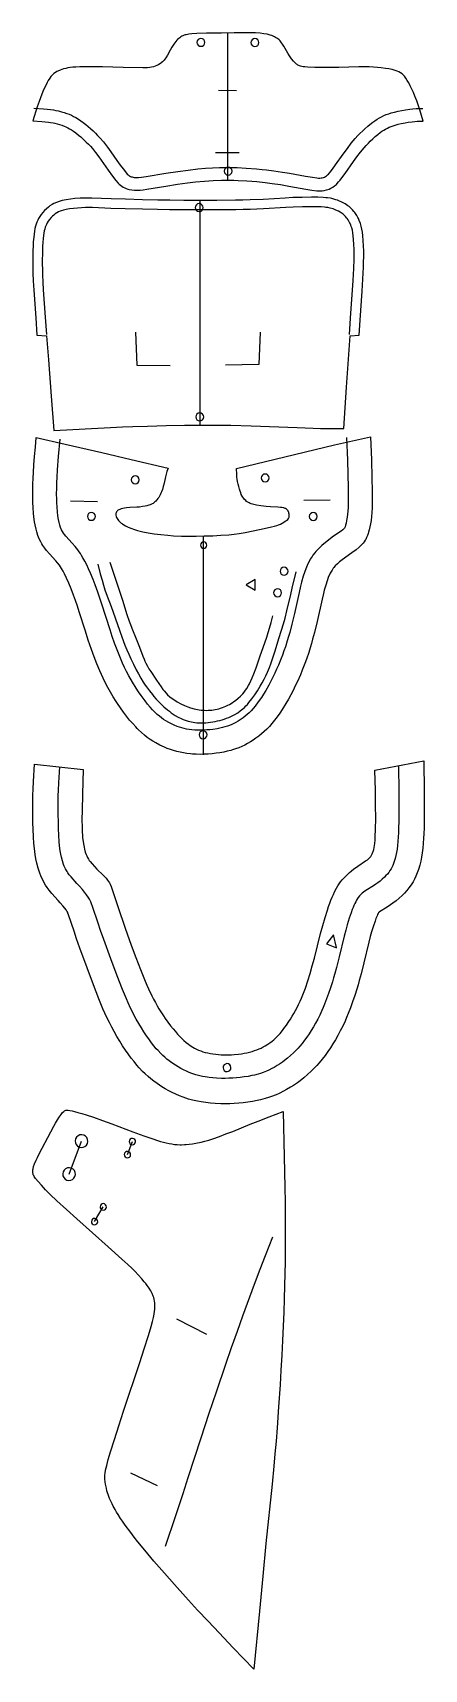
# Model space of a CAD drawing. Extents: x 1 to 315, y 1 to 916.
# Drawn here: x 1 to 124, y 400 to 916 of the extents above; entities that cross this region are included whole.
import ezdxf

# ---------------------------------------------------------------- set-up
doc = ezdxf.new("R2010")
doc.units = 0

msp = doc.modelspace()

# ---------------------------------------------------------------- linework, layer by layer
for points in [[(1, 888.335388), (3.874531, 888.104736), (5.933359, 887.885986), (6.605156, 887.790894), (7.423281, 887.649719), (7.993437, 887.531677), (8.717109, 887.355713), (9.42375, 887.155945), (10.136953, 886.927307), (10.867188, 886.655945), (11.430469, 886.414307), (12.01039, 886.132385), (12.610156, 885.803345), (13.232344, 885.420837), (13.874844, 884.98584), (14.532421, 884.504211), (15.423359, 883.799255), (16.09539, 883.231201), (16.986328, 882.432068), (17.863594, 881.592712), (18.511093, 880.935425), (19.148983, 880.252808), (19.77664, 879.543518), (20.798124, 878.298157), (21.788359, 876.981018), (22.559921, 875.898499), (24.781796, 872.704956), (26.141249, 870.828857), (27.160156, 869.517151), (27.880703, 868.69281), (28.207188, 868.365234), (28.628515, 867.993591), (29.054296, 867.674377), (29.503906, 867.388245), (29.985312, 867.133423), (30.37039, 866.964539), (30.919844, 866.770935), (31.361874, 866.651001), (32.161015, 866.502502), (33.043045, 866.422607), (34.013123, 866.416382), (34.856171, 866.467896), (35.784531, 866.572021), (36.867889, 866.730591), (42.897186, 867.728394), (46.553593, 868.29364), (49.735466, 868.736877), (52.203594, 869.033813), (55.10656, 869.312866), (57.832031, 869.496094), (60.411091, 869.591064), (62.873436, 869.606384), (64.304214, 869.581726), (65.705002, 869.534912), (68.432655, 869.385437), (71.527107, 869.138), (74.148827, 868.863953), (76.344139, 868.584717), (79.018593, 868.183472), (81.661873, 867.73761), (86.934532, 866.795166), (88.890076, 866.473083), (90.422188, 866.276672), (90.96656, 866.234619), (91.461639, 866.218872), (92.069839, 866.240479), (92.793594, 866.33844), (93.530624, 866.518555), (94.283432, 866.783875), (94.8825, 867.059448), (95.466248, 867.392639), (96.026405, 867.78717), (96.580154, 868.266235), (96.864059, 868.547974), (97.309448, 869.034851), (97.789528, 869.611572), (98.317345, 870.291992), (99.315933, 871.661255), (101.975311, 875.445007), (103.025467, 876.894226), (104.205933, 878.437012), (105.347343, 879.81842), (105.919136, 880.466125), (106.690704, 881.294495), (107.273979, 881.887634), (108.053902, 882.637817), (108.831871, 883.337952), (109.603279, 883.984375), (110.367966, 884.574768), (110.939766, 884.980469), (111.512184, 885.354126), (112.087189, 885.695618), (112.666718, 886.004517), (113.253433, 886.281494), (113.851952, 886.529663), (114.467651, 886.752869), (115.106094, 886.955078), (116.001556, 887.198669), (116.958359, 887.420654), (118.216713, 887.6698), (119.225777, 887.839966), (120.424217, 888.007507), (121.285233, 888.098633), (122.048668, 888.153442), (122.901405, 888.184021), (123.961563, 888.188477), (122.842339, 891.755066), (122.303276, 893.364197), (121.881172, 894.552246), (121.288277, 896.103088), (120.822968, 897.227844), (120.347183, 898.301086), (119.867653, 899.305542), (119.390938, 900.224121), (118.923904, 901.039734), (118.472107, 901.736877), (118.02961, 902.318665), (117.733124, 902.650146), (117.275932, 903.07428), (116.791794, 903.424805), (116.266953, 903.717224), (115.687813, 903.967163), (114.824371, 904.252319), (114.118439, 904.434998), (113.116089, 904.643433), (112.0625, 904.819031), (110.700623, 905.003723), (109.556557, 905.123718), (108.32, 905.212952), (106.949997, 905.26593), (105.405464, 905.277039), (103.674683, 905.247742), (97.344528, 905.069031), (94.890236, 905.046692), (92.583984, 905.060425), (89.804916, 905.118286), (87.522499, 905.212463), (86.696251, 905.277344), (86.179688, 905.33844), (85.731323, 905.412781), (85.333824, 905.503113), (84.973595, 905.615479), (84.748749, 905.706482), (84.426323, 905.873413), (84.21656, 906.008545), (84.007339, 906.165466), (83.687187, 906.447021), (83.116089, 907.054749), (82.50312, 907.82782), (81.867966, 908.745605), (81.357033, 909.570435), (80.06797, 911.817932), (79.651642, 912.467529), (79.35984, 912.876099), (78.895546, 913.437622), (78.565392, 913.77063), (78.037888, 914.209045), (77.471329, 914.580811), (77.071716, 914.795471), (76.654526, 914.985901), (76.219528, 915.154602), (75.766716, 915.303589), (74.806015, 915.551392), (73.748047, 915.74115), (72.545624, 915.879028), (71.15078, 915.971069), (69.515465, 916.023193), (67.613594, 916.041626), (64.401718, 916.02179), (60.445313, 915.956726), (55.681404, 915.85437), (52.653984, 915.755127), (51.044685, 915.664612), (50.107735, 915.57428), (49.732109, 915.520996), (49.257813, 915.428589), (48.986954, 915.357544), (48.624607, 915.23468), (48.286247, 915.089844), (47.951405, 914.919617), (47.617344, 914.719116), (47.283203, 914.483704), (46.947891, 914.208557), (46.61039, 913.888977), (46.383747, 913.648804), (46.041092, 913.246704), (45.469765, 912.483032), (44.800858, 911.461365), (44.27375, 910.568726), (43.386875, 908.983276), (42.88414, 908.163086), (42.564373, 907.70636), (42.340076, 907.419983), (41.859844, 906.893127), (41.467968, 906.539368), (41.189766, 906.32373), (40.744453, 906.031311), (40.427498, 905.857483), (40.093281, 905.700867), (39.559998, 905.498169), (38.99836, 905.332092), (38.42086, 905.199646), (37.840233, 905.098206), (37.083126, 905.006165), (36.370312, 904.957336), (35.670624, 904.944214), (29.418749, 905.129272), (22.977499, 905.263), (18.908203, 905.304443), (17.300547, 905.296204), (15.840468, 905.266052), (14.529843, 905.209045), (13.637343, 905.145447), (12.816015, 905.061523), (12.060234, 904.954956), (11.364219, 904.823425), (10.722813, 904.665466), (10.131875, 904.482666), (9.588047, 904.277466), (8.929844, 903.973572), (8.62711, 903.81012), (8.202969, 903.552795), (7.685625, 903.183716), (7.205312, 902.757324), (6.740703, 902.238403), (6.389765, 901.767334), (5.901562, 901.002014), (5.513437, 900.313354), (4.971406, 899.247375), (4.409219, 898.022583), (3.835703, 896.649658), (3.403281, 895.529358), (2.971484, 894.339355), (2.396875, 892.664978), (1, 888.335388)], [(55.187187, 913.013916), (55.09203, 913.49231), (54.821091, 913.897766), (54.415546, 914.168701), (53.937187, 914.263916), (53.458828, 914.168701), (53.05328, 913.897766), (52.782341, 913.49231), (52.687187, 913.013916), (52.782341, 912.535583), (53.05328, 912.130066), (53.458828, 911.85907), (53.937187, 911.763916), (54.415546, 911.85907), (54.821091, 912.130066), (55.09203, 912.535583), (55.187187, 913.013916)], [(62.459999, 869.516296), (62.459999, 879.827637), (62.459999, 892.716797), (62.459999, 903.028076), (62.459999, 915.917297)], [(72.1875, 912.935425), (72.092339, 913.413818), (71.821404, 913.819336), (71.415855, 914.090271), (70.9375, 914.185425), (70.459137, 914.090271), (70.053589, 913.819336), (69.782654, 913.413818), (69.6875, 912.935425), (69.782654, 912.457092), (70.053589, 912.051514), (70.459137, 911.780579), (70.9375, 911.685425), (71.415855, 911.780579), (71.821404, 912.051514), (72.092339, 912.457092), (72.1875, 912.935425)], [(59.447887, 897.96405), (65.166954, 897.80365)], [(1.337812, 892.320923), (4.360156, 892.082397), (5.49875, 891.971802), (6.566797, 891.845947), (7.551953, 891.700439), (8.246562, 891.57605), (9.134063, 891.386414), (10.000625, 891.165833), (10.871406, 890.910217), (11.764218, 890.611633), (12.450624, 890.350281), (13.152266, 890.049377), (13.869922, 889.702087), (14.604453, 889.301514), (15.356406, 888.841675), (16.122421, 888.324524), (16.897108, 887.757324), (17.674765, 887.147217), (18.449921, 886.501831), (19.216953, 885.828247), (19.970547, 885.133484), (20.708202, 884.419678), (21.429531, 883.685791), (22.133905, 882.930786), (23.269218, 881.622925), (23.926249, 880.806885), (24.564999, 879.970154), (25.589375, 878.555847), (27.491562, 875.819275), (28.528124, 874.358704), (29.435858, 873.125427), (30.162498, 872.192383), (30.759453, 871.51123), (31.012577, 871.26825), (31.227421, 871.092957), (31.472967, 870.923645), (31.723515, 870.784851), (32.007343, 870.670471), (32.277107, 870.592712), (32.884766, 870.483887), (33.581326, 870.440674), (34.312889, 870.461853), (35.213985, 870.55188), (36.672501, 870.766052), (42.881092, 871.780396), (46.649841, 872.352417), (49.902657, 872.792847), (53.020309, 873.143127), (55.379375, 873.349487), (57.63242, 873.494202), (59.792812, 873.580811), (62.382813, 873.613098), (63.88625, 873.595947), (65.35656, 873.554565), (68.213745, 873.411072), (71.442184, 873.164368), (73.257111, 872.988831), (74.613205, 872.838867), (76.878593, 872.550842), (79.625, 872.139221), (81.879059, 871.762146), (86.921638, 870.868347), (89.112495, 870.501831), (90.449844, 870.316406), (90.989922, 870.267456), (91.406403, 870.254639), (91.811249, 870.280579), (92.156715, 870.342896), (92.497185, 870.436707), (92.843277, 870.57196), (93.19976, 870.760071), (93.496094, 870.957397), (93.818436, 871.222717), (94.094841, 871.493347), (94.658119, 872.137878), (95.399918, 873.10144), (96.338829, 874.40625), (98.748276, 877.823914), (100.041718, 879.593445), (101.284843, 881.197632), (102.522339, 882.677307), (103.365234, 883.613708), (104.009842, 884.292175), (104.883751, 885.16217), (105.548355, 885.786865), (106.444687, 886.579834), (107.123123, 887.142639), (108.036011, 887.847168), (108.727814, 888.338257), (109.426559, 888.795166), (110.133125, 889.215576), (110.848045, 889.597656), (111.572807, 889.940186), (112.31031, 890.246521), (113.064529, 890.520996), (113.838745, 890.767822), (114.908905, 891.061523), (116.0289, 891.323914), (117.182655, 891.5578), (118.329994, 891.759033), (119.692345, 891.957886), (120.674843, 892.069336), (121.739838, 892.150085), (122.669525, 892.1828), (123.851089, 892.186157)], [(58.584373, 878.301697), (66.028435, 878.273315)], [(63.768982, 872.431091), (63.673828, 872.909424), (63.402889, 873.315002), (62.997341, 873.585938), (62.518982, 873.681091), (62.040623, 873.585938), (61.635155, 873.315002), (61.36414, 872.909424), (61.268982, 872.431091), (61.36414, 871.952698), (61.635155, 871.54718), (62.040623, 871.276245), (62.518982, 871.181091), (62.997341, 871.276245), (63.402889, 871.54718), (63.673828, 871.952698), (63.768982, 872.431091)], [(98.947342, 791.352539), (99.821014, 804.429382), (100.909843, 820.513733), (103.730858, 820.727478), (104.036949, 825.46637), (104.672188, 834.627502), (104.914452, 838.370605), (105.112495, 842.132813), (105.172729, 843.820129), (105.203514, 845.393494), (105.198906, 847.212463), (105.154213, 848.863098), (105.061798, 850.609802), (104.941322, 852.093506), (104.812103, 853.168701), (104.639297, 854.159729), (104.406479, 855.125122), (104.167183, 855.90686), (103.794296, 856.890198), (103.527969, 857.478333), (103.331558, 857.867798), (103.007416, 858.446045), (102.770859, 858.82605), (102.384064, 859.38501), (102.104218, 859.748291), (101.650078, 860.27594), (101.32383, 860.61438), (100.978127, 860.940369), (100.612495, 861.252808), (100.226479, 861.550476), (99.820229, 861.832031), (99.396561, 862.097168), (98.959061, 862.345947), (98.056328, 862.793579), (97.598122, 862.992188), (96.912186, 863.258362), (96.460777, 863.414368), (95.799606, 863.616089), (95.145157, 863.781372), (94.700157, 863.873108), (93.755234, 864.017151), (93.240311, 864.071838), (92.393593, 864.134888), (90.730309, 864.198914), (88.788589, 864.218872), (85.840782, 864.182251), (82.925156, 864.081787), (80.499527, 863.957031), (73.492577, 863.54657), (69.40023, 863.367188), (67.181091, 863.302307), (64.829842, 863.256836), (58.934528, 863.207642), (53.639061, 863.200928), (48.602264, 863.218445), (44.112576, 863.259827), (40.362888, 863.316528), (35.59914, 863.417236), (30.194609, 863.563049), (25.678593, 863.710999), (19.586639, 863.942322), (18.440468, 863.959106), (17.31625, 863.947144), (15.912969, 863.891541), (14.242969, 863.766846), (12.872499, 863.615601), (11.539063, 863.417297), (10.270859, 863.160583), (9.322734, 862.905273), (8.449219, 862.599182), (7.652344, 862.240784), (7.09875, 861.938965), (6.410547, 861.494751), (5.925937, 861.131592), (5.313281, 860.60968), (4.735781, 860.047791), (4.195703, 859.4505), (3.695781, 858.822327), (3.238672, 858.167847), (2.826562, 857.486877), (2.547422, 856.947632), (2.293828, 856.372864), (2.065859, 855.752808), (1.863516, 855.077454), (1.686797, 854.336853), (1.534922, 853.522461), (1.406016, 852.627502), (1.297891, 851.645264), (1.182656, 850.188721), (1.115156, 848.977478), (1.047344, 847.194458), (1.007656, 845.232483), (1, 843.658752), (1.014063, 842.009033), (1.0525, 840.294189), (1.145469, 837.925293), (1.318906, 834.901245), (1.950859, 826.174194), (2.309375, 820.737976), (5.316719, 820.559875), (5.957656, 812.986206), (6.777344, 801.560608), (7.637266, 790.749512), (25.455235, 791.681519), (29.21578, 791.856689), (32.514061, 791.98938), (37.092186, 792.141174), (42.976952, 792.294495), (48.769764, 792.405762), (53.158123, 792.457947), (58.08289, 792.457275), (60.633591, 792.424927), (63.375778, 792.367737), (69.791252, 792.170471), (84.283043, 791.626953), (89.243752, 791.465088), (91.635704, 791.406311), (94.286324, 791.363403), (98.947342, 791.352539)], [(100.738045, 820.935425), (101.072182, 826.091858), (101.887108, 838.030029), (102.093277, 841.803345), (102.18914, 844.659668), (102.203354, 846.13092), (102.181641, 847.81311), (102.125854, 849.311096), (102.029137, 850.849182), (101.910934, 852.105591), (101.786324, 852.993591), (101.625465, 853.797791), (101.416641, 854.573242), (101.265312, 855.034424), (101.093437, 855.490784), (100.759293, 856.23584), (100.52906, 856.670654), (100.275467, 857.094177), (99.996407, 857.504761), (99.794922, 857.770264), (99.467262, 858.155273), (99.230698, 858.402161), (98.710236, 858.870361), (98.121719, 859.300903), (97.80336, 859.501099), (97.302734, 859.78125), (96.428749, 860.192139), (95.540932, 860.528503), (94.666954, 860.78656), (93.931557, 860.940613), (93.319923, 861.029419), (92.86953, 861.077148), (91.832733, 861.14856), (90.573906, 861.192078), (88.732887, 861.211487), (85.888123, 861.178101), (83.036949, 861.081604), (80.640465, 860.959045), (73.62281, 860.549133), (69.496635, 860.368347), (67.258751, 860.30304), (64.888985, 860.257141), (58.954685, 860.207642), (53.633827, 860.200928), (48.577969, 860.218445), (44.072498, 860.26001), (40.309219, 860.317017), (35.527813, 860.418091), (30.106874, 860.564026), (25.5875, 860.711487), (19.861874, 860.93042), (18.733515, 860.952942), (17.658983, 860.947937), (16.333359, 860.902588), (15.038906, 860.816406), (13.788359, 860.692017), (12.596719, 860.531128), (11.486172, 860.330627), (10.672421, 860.13855), (9.938359, 859.91626), (9.604531, 859.79303), (9.142656, 859.593018), (8.588515, 859.297974), (8.09039, 858.97052), (7.632031, 858.610901), (7.198828, 858.219421), (6.7875, 857.799194), (6.308594, 857.240479), (5.87414, 856.652649), (5.562109, 856.164978), (5.282031, 855.643677), (5.092266, 855.213135), (4.919375, 854.735107), (4.762813, 854.19751), (4.622188, 853.587769), (4.496875, 852.895996), (4.386484, 852.114746), (4.290469, 851.237), (4.18375, 849.904602), (4.119062, 848.774597), (4.029219, 846.16272), (4.008281, 844.697266), (4.006875, 843.141052), (4.027656, 841.505981), (4.073359, 839.803894), (4.175937, 837.453003), (4.316875, 835.061218), (4.943438, 826.387573), (5.302031, 820.947266)], [(53.394218, 862.20282), (52.915936, 862.107666), (52.510391, 861.83667), (52.239372, 861.431213), (52.144218, 860.95282), (52.239372, 860.474487), (52.510391, 860.06897), (52.915936, 859.797974), (53.394218, 859.70282), (53.872578, 859.797974), (54.278122, 860.06897), (54.549141, 860.474487), (54.644218, 860.95282), (54.549141, 861.431213), (54.278122, 861.83667), (53.872578, 862.107666), (53.394218, 862.20282)], [(53.587811, 863.176208), (53.587811, 847.458252), (53.587811, 827.810913), (53.587811, 812.092957), (53.587811, 792.445435)], [(33.349609, 821.748718), (33.744999, 811.290771), (44.220154, 811.163879)], [(72.590546, 821.701721), (72.203751, 811.482666), (61.681171, 811.348511)], [(53.572498, 796.250305), (53.094139, 796.155151), (52.688591, 795.884216), (52.417656, 795.478638), (52.322498, 795.000305), (52.417656, 794.521912), (52.688591, 794.116394), (53.094139, 793.845459), (53.572498, 793.750305), (54.050858, 793.845459), (54.456406, 794.116394), (54.727341, 794.521912), (54.822498, 795.000305), (54.727341, 795.478638), (54.456406, 795.884216), (54.050858, 796.155151), (53.572498, 796.250305)], [(107.296089, 788.749512), (107.606636, 781.517456), (107.803436, 775.795898), (107.882813, 771.634033), (107.887573, 769.739136), (107.864685, 767.990845), (107.813278, 766.393188), (107.734291, 764.9375), (107.628983, 763.614563), (107.498436, 762.415283), (107.343826, 761.330444), (107.166245, 760.350769), (106.967026, 759.467224), (106.747185, 758.670532), (106.629921, 758.30188), (106.380936, 757.618347), (106.111404, 756.999451), (105.819916, 756.436829), (105.66539, 756.17395), (105.337807, 755.679932), (104.984215, 755.221069), (104.602966, 754.78894), (104.192421, 754.375305), (103.751015, 753.971558), (102.77359, 753.165466), (101.421089, 752.151306), (98.372963, 749.959595), (97.615776, 749.373596), (96.903984, 748.760437), (96.236794, 748.090637), (95.816406, 747.598083), (95.613434, 747.334778), (95.221794, 746.768494), (95.033043, 746.463318), (94.669609, 745.803711), (94.494843, 745.447266), (94.157967, 744.681152), (93.680466, 743.405945), (93.22937, 741.989807), (92.79734, 740.444824), (92.516167, 739.349121), (92.098984, 737.615662), (90.502731, 730.541809), (89.672501, 727.097412), (89.122032, 725.006104), (88.728745, 723.610352), (88.312576, 722.214355), (87.872032, 720.817383), (87.162422, 718.719055), (86.654839, 717.317322), (85.837891, 715.209106), (85.254295, 713.799072), (84.316795, 711.675659), (83.65078, 710.258667), (82.955307, 708.850037), (82.233826, 707.45874), (81.489372, 706.093506), (80.725388, 704.763428), (79.549843, 702.853394), (78.751251, 701.649902), (77.94445, 700.512634), (77.538986, 699.971252), (76.72422, 698.943115), (76.314842, 698.455322), (75.491798, 697.529968), (74.662735, 696.668579), (73.827339, 695.86731), (72.985153, 695.122559), (72.13578, 694.430603), (71.278908, 693.787659), (70.414215, 693.190002), (69.54039, 692.634277), (68.653671, 692.119141), (67.749214, 691.643433), (66.822502, 691.205933), (65.868668, 690.805786), (64.883125, 690.441772), (63.861172, 690.112793), (63.335075, 689.961182), (62.249763, 689.6828), (61.116638, 689.436951), (59.938515, 689.223755), (58.725388, 689.0448), (57.487499, 688.901794), (56.235233, 688.796265), (54.978905, 688.729919), (53.728672, 688.704285), (52.494999, 688.721069), (51.2882, 688.781921), (50.697968, 688.829346), (49.548435, 688.958679), (48.438046, 689.132202), (47.363827, 689.347656), (46.322655, 689.602905), (45.311481, 689.895691), (44.327343, 690.223755), (43.367031, 690.5849), (42.427578, 690.976868), (41.050781, 691.618042), (39.702656, 692.329102), (38.813515, 692.854309), (37.927498, 693.429688), (37.040779, 694.06311), (36.149532, 694.762573), (35.24992, 695.536011), (34.338123, 696.391418), (33.876404, 696.852234), (33.410156, 697.336548), (32.464138, 698.376526), (31.505547, 699.504456), (30.541718, 700.71051), (29.580078, 701.984985), (28.627968, 703.317932), (27.692656, 704.699646), (27.233671, 705.405762), (26.337578, 706.842163), (25.476719, 708.302795), (25.061874, 709.039124), (24.266092, 710.518982), (23.153358, 712.75177), (22.12953, 714.993591), (21.185469, 717.237122), (20.311953, 719.474731), (19.499844, 721.699219), (18.496874, 724.630859), (17.567968, 727.498901), (15.657031, 733.564026), (15.04875, 735.421387), (14.446718, 737.177795), (13.854687, 738.826721), (13.087812, 740.847168), (12.355781, 742.650208), (11.668437, 744.22113), (11.022031, 745.566711), (10.546171, 746.456787), (10.062578, 747.269653), (9.728984, 747.779724), (9.381719, 748.272095), (8.826015, 748.992004), (8.22125, 749.706482), (6.247109, 751.881226), (5.377109, 752.886536), (4.761641, 753.665894), (4.190156, 754.477173), (3.834297, 755.044373), (3.49875, 755.638794), (3.033906, 756.593567), (2.615703, 757.639954), (2.244688, 758.796204), (2.023828, 759.636963), (1.732578, 761.004761), (1.565156, 761.982849), (1.354453, 763.540283), (1.241016, 764.633606), (1.111641, 766.346924), (1.03125, 768.137634), (0.999922, 769.992615), (1.012656, 771.889221), (1.061875, 773.797852), (1.139531, 775.689453), (1.237813, 777.534485), (1.387578, 779.871521), (1.584297, 782.534485), (1.826562, 785.433289), (2.111172, 788.573486), (11.162578, 786.465637), (22.743046, 783.76886), (32.007343, 781.61145), (43.587734, 778.914734), (43.230312, 777.791321), (42.990547, 776.932434), (42.788982, 776.094543), (42.357967, 774.137634), (42.108749, 773.128235), (41.824532, 772.169678), (41.569843, 771.455933), (41.362732, 770.9552), (41.141872, 770.486694), (40.907032, 770.052795), (40.658592, 769.655579), (40.40078, 769.295471), (40.053593, 768.871704), (39.717186, 768.510742), (39.407341, 768.210632), (39.136719, 767.96875), (38.891796, 767.774841), (38.64539, 767.614746), (38.370079, 767.474304), (37.944687, 767.305115), (37.527264, 767.168091), (36.929764, 767.003113), (36.408905, 766.883667), (35.588749, 766.739075), (34.597969, 766.624329), (33.721561, 766.558655), (31.584686, 766.436401), (30.472656, 766.328125), (29.833984, 766.234802), (29.370155, 766.1474), (28.793749, 766.006104), (28.407734, 765.88031), (28.074141, 765.736572), (27.885624, 765.630432), (27.723827, 765.516541), (27.527344, 765.332153), (27.424686, 765.201172), (27.342655, 765.064209), (27.233906, 764.775146), (27.203671, 764.623962), (27.183907, 764.390625), (27.201796, 764.069519), (27.291874, 763.656372), (27.415155, 763.320679), (27.581484, 762.983826), (27.792187, 762.647766), (27.983984, 762.396362), (28.292109, 762.061462), (28.567186, 761.810425), (28.884296, 761.559387), (29.24539, 761.308289), (29.645937, 761.058716), (30.231014, 760.731262), (30.860781, 760.413391), (31.520781, 760.109375), (32.20586, 759.821716), (32.75531, 759.61499), (33.355076, 759.413757), (34.022968, 759.216064), (34.776718, 759.020142), (35.63406, 758.823975), (37.299767, 758.499268), (39.208591, 758.193237), (41.295547, 757.925049), (43.500626, 757.712952), (45.357735, 757.588806), (47.857109, 757.489197), (50.046169, 757.45282), (52.442497, 757.453979), (55.012733, 757.494934), (57.654297, 757.581055), (60.261639, 757.717957), (62.729218, 757.911072), (64.43367, 758.09436), (66.008904, 758.304382), (67.923828, 758.612183), (70.441483, 759.09491), (73.844528, 759.824524), (76.14695, 760.366699), (77.13797, 760.627502), (77.812813, 760.828186), (78.4132, 761.035522), (78.967499, 761.262329), (79.502892, 761.52063), (80.022339, 761.80957), (80.504219, 762.11554), (80.926247, 762.42395), (81.265854, 762.720581), (81.507027, 762.995239), (81.629219, 763.190918), (81.709061, 763.383057), (81.753593, 763.576477), (81.769997, 763.776062), (81.760155, 764.059509), (81.722183, 764.360474), (81.658592, 764.665466), (81.571564, 764.960266), (81.46328, 765.230896), (81.369064, 765.410828), (81.262657, 765.571533), (81.142342, 765.715637), (81.006714, 765.845276), (80.854218, 765.963013), (80.621796, 766.105774), (80.420464, 766.203918), (80.098198, 766.321228), (79.803047, 766.397766), (79.450859, 766.46344), (79.031479, 766.516846), (78.162651, 766.578979), (75.866173, 766.683472), (74.504684, 766.780701), (73.64547, 766.866882), (72.781715, 766.974609), (71.399605, 767.201782), (70.645309, 767.366211), (70.18898, 767.487305), (69.778282, 767.617737), (69.414528, 767.756714), (69.093124, 767.903503), (68.680077, 768.136292), (68.335625, 768.381531), (68.043747, 768.63623), (67.708359, 768.985168), (67.404922, 769.34436), (67.121948, 769.737854), (66.919449, 770.073547), (66.657501, 770.599365), (66.463669, 771.068909), (66.270386, 771.612), (66.081169, 772.217346), (65.843048, 773.09259), (65.681168, 773.77887), (65.496246, 774.702637), (65.386406, 775.381531), (65.300621, 776.042969), (65.215858, 776.902771), (65.097107, 778.784607), (77.283356, 781.674683), (96.00547, 786.192322), (101.620621, 787.490295), (107.296089, 788.749512)], [(99.798279, 788.54657), (100.086639, 781.397156), (100.239372, 776.904602), (100.333046, 772.822327), (100.350235, 770.98645), (100.343826, 769.314758), (100.311874, 767.822266), (100.25695, 766.502319), (100.182579, 765.342773), (100.092422, 764.331604), (99.989998, 763.456604), (99.821327, 762.372803), (99.64547, 761.527161), (99.47422, 760.878662), (99.307266, 760.386536), (99.124916, 760.010071), (98.905937, 759.708435), (98.628983, 759.441101), (98.132729, 759.067505), (96.34922, 757.823425), (95.30648, 757.075073), (93.547501, 755.749207), (92.610313, 754.99762), (91.976402, 754.455994), (91.342262, 753.875061), (90.714142, 753.248901), (90.097969, 752.571533), (89.796326, 752.211853), (89.209686, 751.446838), (88.92617, 751.040161), (88.382813, 750.174194), (88.124374, 749.713562), (87.636406, 748.735779), (87.184135, 747.688293), (86.970314, 747.140869), (86.564842, 746.003601), (86.185936, 744.816162), (85.659058, 742.958313), (85.330154, 741.680237), (84.861015, 739.723083), (83.370392, 733.07959), (82.587502, 729.75061), (81.903984, 727.107666), (81.535858, 725.796997), (81.147964, 724.493835), (80.526718, 722.551392), (80.08461, 721.263733), (79.61898, 719.981079), (79.128746, 718.70282), (78.344765, 716.792175), (77.788124, 715.521851), (77.203903, 714.255127), (76.595314, 712.998901), (75.966484, 711.761475), (75.321404, 710.551392), (74.332344, 708.805908), (73.664688, 707.70105), (72.994995, 706.652954), (71.995934, 705.205933), (71.012497, 703.926575), (70.365547, 703.162415), (69.724297, 702.463318), (69.087578, 701.824219), (68.454453, 701.239929), (67.823906, 700.705139), (67.194763, 700.214966), (66.566093, 699.764038), (65.620857, 699.15094), (64.983826, 698.780701), (64.335388, 698.439758), (63.670311, 698.127075), (62.983437, 697.841553), (62.269608, 697.582031), (61.52367, 697.347412), (60.740547, 697.136536), (59.914997, 696.948364), (59.044373, 696.782104), (57.670624, 696.576172), (56.723747, 696.46991), (55.763515, 696.390137), (54.79953, 696.338318), (53.841717, 696.315857), (52.899609, 696.324219), (51.9832, 696.364685), (51.101795, 696.438843), (50.258595, 696.546265), (49.450466, 696.685242), (48.674061, 696.853943), (47.925858, 697.050598), (47.202499, 697.273254), (46.500469, 697.520142), (45.480156, 697.931702), (44.48867, 698.387512), (43.837498, 698.718201), (42.864529, 699.273682), (42.211876, 699.695923), (41.550858, 700.169434), (40.877029, 700.702698), (40.18586, 701.304077), (39.472969, 701.981934), (38.733826, 702.744751), (37.966091, 703.598022), (37.175156, 704.536255), (36.368435, 705.551086), (35.145157, 707.198608), (34.331718, 708.368286), (33.528671, 709.585205), (32.359688, 711.481018), (31.255781, 713.436401), (30.563437, 714.762512), (29.904297, 716.104065), (29.276093, 717.45929), (28.387421, 719.514221), (27.556328, 721.590454), (26.775625, 723.682068), (26.037968, 725.783447), (25.336172, 727.885864), (22.746485, 736.046387), (22.118202, 737.958313), (21.487186, 739.794922), (20.645624, 742.112793), (20.017891, 743.743286), (19.190702, 745.758972), (18.581171, 747.142334), (17.982578, 748.410461), (17.390156, 749.572266), (16.797655, 750.639648), (16.399452, 751.30481), (15.996562, 751.937073), (15.587187, 752.539917), (15.169374, 753.116943), (14.304921, 754.205994), (13.426171, 755.214844), (11.431406, 757.401184), (10.957656, 757.968811), (10.681328, 758.334534), (10.318671, 758.88678), (10.008906, 759.471008), (9.74164, 760.118042), (9.506484, 760.85907), (9.293125, 761.72467), (9.097031, 762.731262), (8.922187, 763.873108), (8.773359, 765.142334), (8.655469, 766.53125), (8.573359, 768.032043), (8.540781, 769.090942), (8.527031, 770.756836), (8.550468, 772.488892), (8.604375, 774.25415), (8.682343, 776.019653), (8.812031, 778.317505), (9.109219, 782.493103), (9.588202, 787.983215)], [(33.274452, 776.435608), (32.796093, 776.340454), (32.390545, 776.069519), (32.11953, 775.664063), (32.024452, 775.185608), (32.11953, 774.707336), (32.390545, 774.301758), (32.796093, 774.030762), (33.274452, 773.935608), (33.752811, 774.030762), (34.158279, 774.301758), (34.429295, 774.707336), (34.524452, 775.185608), (34.429295, 775.664063), (34.158279, 776.069519), (33.752811, 776.340454), (33.274452, 776.435608)], [(74.174065, 777.015747), (73.695702, 776.920593), (73.290154, 776.649597), (73.019218, 776.244019), (72.924065, 775.765747), (73.019218, 775.287354), (73.290154, 774.881836), (73.695702, 774.610901), (74.174065, 774.515747), (74.65242, 774.610901), (75.057968, 774.881836), (75.328903, 775.287354), (75.424057, 775.765747), (75.328903, 776.244019), (75.057968, 776.649597), (74.65242, 776.920593), (74.174065, 777.015747)], [(12.896093, 768.527344), (21.398281, 768.408447)], [(86.327652, 768.734924), (94.64695, 768.913086)], [(19.456953, 764.930664), (18.978594, 764.83551), (18.573046, 764.564575), (18.302109, 764.159058), (18.206953, 763.680664), (18.302109, 763.202332), (18.573046, 762.796875), (18.978594, 762.525818), (19.456953, 762.430664), (19.935312, 762.525818), (20.340858, 762.796875), (20.611797, 763.202332), (20.706953, 763.680664), (20.611797, 764.159058), (20.340858, 764.564575), (19.935312, 764.83551), (19.456953, 764.930664)], [(89.316719, 764.882507), (88.838356, 764.787354), (88.432808, 764.516418), (88.161873, 764.11084), (88.066719, 763.632507), (88.161873, 763.154114), (88.432808, 762.748596), (88.838356, 762.477661), (89.316719, 762.382507), (89.795074, 762.477661), (90.200623, 762.748596), (90.471558, 763.154114), (90.566719, 763.632507), (90.471558, 764.11084), (90.200623, 764.516418), (89.795074, 764.787354), (89.316719, 764.882507)], [(54.802498, 755.607727), (54.419842, 755.531555), (54.09539, 755.314819), (53.87867, 754.990356), (53.802498, 754.607727), (53.87867, 754.224976), (54.09539, 753.900635), (54.419842, 753.683838), (54.802498, 753.607727), (55.185234, 753.683838), (55.509609, 753.900635), (55.726406, 754.224976), (55.802498, 754.607727), (55.726406, 754.990356), (55.509609, 755.314819), (55.185234, 755.531555), (54.802498, 755.607727)], [(54.638515, 757.366089), (54.638515, 742.064514), (54.638515, 722.937744), (54.638515, 707.63623), (54.638515, 688.509338)], [(21.457577, 748.599915), (22.253437, 745.61676), (22.823593, 743.567322), (23.281641, 742.017456), (23.742031, 740.575623), (24.443047, 738.57843), (25.674999, 735.279175), (26.334999, 733.463257), (29.06164, 725.735657), (30.027422, 723.139221), (30.606014, 721.682495), (31.21328, 720.241638), (31.848593, 718.819214), (32.678516, 717.072571), (33.543751, 715.367737), (34.259922, 714.038086), (35.00375, 712.738892), (35.783436, 711.46936), (36.396484, 710.53595), (36.820625, 709.922485), (37.70961, 708.716309), (38.651562, 707.539978), (39.141251, 706.964111), (39.897812, 706.116943), (40.679218, 705.290894), (41.213203, 704.752808), (42.31039, 703.709534), (43.445156, 702.722717), (44.026329, 702.256165), (44.616482, 701.810547), (45.215546, 701.388062), (45.823357, 700.990906), (46.751171, 700.447937), (47.697891, 699.973572), (48.339375, 699.696167), (48.988983, 699.449829), (49.978359, 699.138489), (50.985466, 698.897156), (52.009766, 698.725586), (52.70203, 698.650146), (53.401562, 698.60553), (54.107578, 698.590759), (54.818985, 698.604675), (55.53492, 698.64624), (56.254375, 698.71405), (56.976482, 698.80719), (57.700153, 698.924255), (58.42445, 699.064209), (59.148438, 699.22583), (59.870857, 699.408264), (60.588825, 699.611206), (61.299297, 699.8349), (61.999138, 700.079529), (62.685234, 700.344971), (63.354374, 700.631531), (64.003517, 700.939209), (64.629532, 701.268188), (65.518433, 701.801697), (66.346245, 702.384644), (67.123283, 703.019958), (67.618904, 703.474121), (68.100624, 703.953735), (68.571877, 704.459778), (69.036011, 704.993042), (69.956718, 706.145081), (70.875938, 707.406677), (71.778908, 708.755615), (72.647812, 710.16687), (73.266327, 711.251465), (73.848198, 712.346863), (74.389999, 713.447327), (74.894768, 714.554199), (75.51609, 716.043762), (76.086014, 717.55304), (76.612892, 719.086853), (77.223282, 721.027954), (78.556091, 725.498718), (79.931953, 729.800903), (80.443283, 731.568237), (81.039375, 733.934814), (82.20195, 739.022644), (82.686714, 741.075073), (83.95578, 746.16687)], [(25.313437, 749.220276), (27.1175, 743.528015), (29.217733, 737.250793), (30.622734, 732.812927), (31.343672, 730.685242), (31.751484, 729.589417), (32.193905, 728.471985), (33.609764, 725.065063), (34.21711, 723.565002), (34.638905, 722.461853), (35.671638, 719.649658), (36.062969, 718.653442), (36.335857, 718.009521), (36.623203, 717.383179), (37.088749, 716.477844), (37.593281, 715.60968), (38.12656, 714.770447), (39.97953, 712.076538), (41.425468, 709.940918), (41.987343, 709.166992), (42.378044, 708.667358), (42.997498, 707.949768), (43.438282, 707.497009), (44.146328, 706.861633), (44.902889, 706.277344), (45.696716, 705.741089), (46.51656, 705.25), (47.630466, 704.660217), (48.74461, 704.138672), (49.848282, 703.684143), (50.672031, 703.389771), (51.769688, 703.062927), (52.319843, 702.928955), (52.871639, 702.815369), (53.425938, 702.722778), (53.982811, 702.651306), (54.541794, 702.601074), (55.102497, 702.571838), (55.664452, 702.563599), (56.227188, 702.576294), (56.79039, 702.609924), (57.353436, 702.664368), (57.916016, 702.739441), (58.477577, 702.835327), (59.038044, 702.952271), (59.597343, 703.091492), (60.155468, 703.253906), (60.712578, 703.440613), (61.268593, 703.652649), (61.823669, 703.891052), (62.377655, 704.15686), (62.930779, 704.45105), (63.758045, 704.947815), (64.305229, 705.315369), (64.84523, 705.710999), (65.635231, 706.354736), (66.391953, 707.055908), (67.104843, 707.811096), (67.550621, 708.342773), (67.969292, 708.896057), (68.360466, 709.468872), (68.899529, 710.358704), (69.23008, 710.968262), (69.687653, 711.899902), (70.105469, 712.843994), (70.612183, 714.10553), (71.29789, 715.978394), (72.619217, 719.786316), (74.112656, 723.876526), (74.718903, 725.635986), (75.164139, 727.049744), (75.573669, 728.465271), (76.049767, 730.236389), (76.593277, 732.362976)], [(80.132423, 747.621399), (79.65406, 747.526245), (79.248589, 747.25531), (78.977577, 746.849854), (78.882423, 746.371399), (78.977577, 745.893127), (79.248589, 745.487549), (79.65406, 745.216553), (80.132423, 745.121399), (80.610779, 745.216553), (81.016327, 745.487549), (81.287262, 745.893127), (81.382423, 746.371399), (81.287262, 746.849854), (81.016327, 747.25531), (80.610779, 747.526245), (80.132423, 747.621399)], [(68.24234, 742.087402), (71.073433, 740.455627), (71.050934, 742.13269), (71.028435, 743.809814), (68.24234, 742.087402)], [(78.079216, 740.867554), (77.600861, 740.7724), (77.195313, 740.501465), (76.92437, 740.095947), (76.829216, 739.617554), (76.92437, 739.139221), (77.195313, 738.733704), (77.600861, 738.462708), (78.079216, 738.367554), (78.557579, 738.462708), (78.96312, 738.733704), (79.234062, 739.139221), (79.329216, 739.617554), (79.234062, 740.095947), (78.96312, 740.501465), (78.557579, 740.7724), (78.079216, 740.867554)], [(54.642109, 696.119385), (54.16375, 696.024231), (53.758202, 695.753296), (53.487263, 695.347717), (53.392109, 694.869385), (53.487263, 694.390991), (53.758202, 693.985474), (54.16375, 693.714539), (54.642109, 693.619385), (55.120468, 693.714539), (55.526016, 693.985474), (55.796951, 694.390991), (55.892109, 694.869385), (55.796951, 695.347717), (55.526016, 695.753296), (55.120468, 696.024231), (54.642109, 696.119385)], [(16.888985, 683.96759), (16.655781, 676.197021), (16.524452, 670.978394), (16.489452, 668.216675), (16.514843, 665.631226), (16.570391, 664.190857), (16.62789, 663.285278), (16.702499, 662.425903), (16.844765, 661.222717), (16.95875, 660.47699), (17.15625, 659.442017), (17.304609, 658.806946), (17.549843, 657.935669), (17.820078, 657.1604), (18.014374, 656.692932), (18.222031, 656.258057), (18.562969, 655.653015), (18.812891, 655.27179), (19.083281, 654.900757), (19.693829, 654.163879), (20.409374, 653.393005), (21.208906, 652.581421), (23.202421, 650.612854), (24.119843, 649.64679), (24.582422, 649.083191), (24.872499, 648.667114), (25.128437, 648.232666), (25.363281, 647.758362), (25.666639, 647.02594), (25.989531, 646.12561), (27.765625, 640.778687), (30.111639, 633.994812), (32.016251, 628.626404), (33.456482, 624.688965), (34.920155, 620.87146), (36.168827, 617.804382), (36.934608, 616.025269), (37.453045, 614.868896), (38.511169, 612.637024), (39.051952, 611.565796), (39.601093, 610.526917), (40.159294, 609.522644), (40.72617, 608.554932), (41.298904, 607.624756), (42.161095, 606.301636), (42.732498, 605.468872), (43.575546, 604.296082), (44.391014, 603.217102), (45.166485, 602.234802), (45.894375, 601.349487), (46.585545, 600.550049), (47.255623, 599.822937), (47.920155, 599.154358), (48.594685, 598.530945), (49.294765, 597.93866), (50.034451, 597.367554), (50.553749, 597.000305), (51.37711, 596.474731), (51.958515, 596.144531), (52.568279, 595.832886), (53.208435, 595.541992), (53.880936, 595.274048), (54.587891, 595.031067), (55.330311, 594.815002), (56.105782, 594.625916), (56.910782, 594.463745), (57.741795, 594.328247), (58.59539, 594.21936), (59.468201, 594.136963), (60.35664, 594.080688), (61.71117, 594.045349), (62.623749, 594.054199), (63.539375, 594.088562), (64.45359, 594.148193), (65.812813, 594.283997), (66.704292, 594.404907), (67.578903, 594.549438), (68.432106, 594.717468), (69.259529, 594.908447), (70.056793, 595.121948), (70.820313, 595.357666), (71.550858, 595.614807), (72.249924, 595.892944), (72.91922, 596.191345), (73.560387, 596.509277), (74.174919, 596.846313), (75.050781, 597.386108), (75.606171, 597.767883), (76.401245, 598.37262), (76.910156, 598.800171), (77.406479, 599.250977), (77.893906, 599.728943), (78.376167, 600.237244), (78.856949, 600.779541), (79.583511, 601.664185), (80.076797, 602.306519), (80.838203, 603.356567), (81.620934, 604.507263), (82.148361, 605.325195), (82.675781, 606.180298), (83.199448, 607.069336), (83.715622, 607.98938), (84.22039, 608.937195), (84.710075, 609.909668), (85.180855, 610.90387), (85.631561, 611.918518), (86.063667, 612.953918), (86.478439, 614.010437), (86.877419, 615.088501), (87.633354, 617.311096), (88.342964, 619.624756), (89.017654, 622.031128), (89.670311, 624.516052), (91.628746, 632.218018), (92.320229, 634.782043), (93.033432, 637.269409), (93.763672, 639.623474), (94.133591, 640.732727), (94.505859, 641.787109), (94.880074, 642.78009), (95.25695, 643.710083), (95.638901, 644.581421), (96.028282, 645.398499), (96.631401, 646.532227), (97.049683, 647.233337), (97.483589, 647.895874), (97.935547, 648.524231), (98.407967, 649.122864), (98.902031, 649.695557), (99.414375, 650.242798), (99.940392, 650.764282), (100.745308, 651.497925), (101.285782, 651.954224), (102.091011, 652.588806), (102.617653, 652.978271), (103.380775, 653.511719), (105.806404, 655.109619), (106.353668, 655.516968), (106.688667, 655.797302), (107.144531, 656.244141), (107.417419, 656.573425), (107.544685, 656.752014), (107.781166, 657.144592), (107.890541, 657.361694), (108.091713, 657.84491), (108.183594, 658.114075), (108.350311, 658.715088), (108.494682, 659.409851), (108.670151, 660.654297), (108.760704, 661.631653), (108.831947, 662.716797), (108.924217, 665.145081), (108.965469, 668.496094), (108.946869, 672.644531), (108.881485, 677.302795), (108.748672, 683.716675), (124.087265, 686.704285), (124.219063, 676.85968), (124.256638, 671.575562), (124.23156, 667.208435), (124.198044, 665.560303), (124.133202, 663.623352), (124.06617, 662.269104), (123.954529, 660.64032), (123.810547, 659.124878), (123.629997, 657.702637), (123.409531, 656.354736), (123.147339, 655.062622), (122.832886, 653.773499), (122.449608, 652.47644), (122.07859, 651.424683), (121.646172, 650.376526), (121.152496, 649.356018), (120.723122, 648.579041), (120.116951, 647.612305), (119.447807, 646.679443), (118.751793, 645.817749), (118.039291, 645.023193), (117.301094, 644.27301), (116.353119, 643.395752), (115.370079, 642.569031), (114.387733, 641.812805), (113.601166, 641.250122), (112.599838, 640.582886), (110.215157, 639.118713), (109.944839, 638.931641), (109.973358, 638.92865), (109.979218, 638.937073), (109.865234, 638.752747), (109.73851, 638.524048), (109.589844, 638.229126), (109.42672, 637.87561), (109.247108, 637.453125), (109.053123, 636.961365), (108.7575, 636.155396), (108.246872, 634.644287), (107.672028, 632.762329), (107.256485, 631.269043), (106.797104, 629.488586), (105.238907, 622.97821), (104.384453, 619.580994), (103.814995, 617.481323), (103.412109, 616.079041), (102.995392, 614.692932), (102.35672, 612.682861), (101.689766, 610.717773), (101.000702, 608.819275), (100.297577, 607.013123), (99.807892, 605.830627), (99.310699, 604.689331), (98.573906, 603.100403), (97.817886, 601.584534), (97.052185, 600.152344), (96.279762, 598.797729), (95.50164, 597.510559), (94.707344, 596.265686), (93.880386, 595.042969), (93.011719, 593.838318), (92.095314, 592.653442), (91.14328, 591.510071), (90.449921, 590.728882), (89.731094, 589.960449), (88.658669, 588.885864), (87.526794, 587.8349), (86.356949, 586.828674), (85.172501, 585.886169), (84.307182, 585.242798), (83.091484, 584.401367), (82.181252, 583.818359), (80.910858, 583.070923), (79.94828, 582.554993), (78.615387, 581.909668), (77.603516, 581.471069), (76.208908, 580.934814), (75.186562, 580.589661), (74.157654, 580.278992), (72.706718, 579.899597), (71.655937, 579.662659), (70.189842, 579.378601), (68.713593, 579.142944), (67.25898, 578.955505), (65.830544, 578.811646), (64.423752, 578.707397), (63.025623, 578.642517), (61.631172, 578.617493), (60.218906, 578.633118), (58.396717, 578.7146), (56.962654, 578.825745), (55.491562, 578.984802), (53.978279, 579.206177), (52.8475, 579.414307), (51.259609, 579.775146), (50.054138, 580.106934), (48.395077, 580.6521), (47.192577, 581.116455), (46.041485, 581.614807), (44.913593, 582.153748), (43.809063, 582.729919), (42.728279, 583.340759), (41.644375, 584.001099), (40.165154, 584.987305), (39.151875, 585.725708), (38.197811, 586.473267), (37.287811, 587.241577), (36.429764, 588.020386), (35.602501, 588.824829), (34.530392, 589.954224), (33.810703, 590.770081), (32.885704, 591.888367), (32.02211, 593.002319), (30.995155, 594.405212), (30.240623, 595.488708), (29.304453, 596.898865), (28.399452, 598.332092), (27.513906, 599.796936), (26.61125, 601.3573), (25.877733, 602.703796), (25.117579, 604.192261), (24.565859, 605.334961), (23.731483, 607.162109), (23.116327, 608.580505), (21.837734, 611.693665), (20.128515, 616.085449), (18.106483, 621.485718), (15.867499, 627.643555), (14.817031, 630.606873), (13.986328, 633.008972), (12.3, 638.107483), (12.080937, 638.705933), (11.994687, 638.909912), (11.865937, 639.162415), (11.753828, 639.345398), (11.493515, 639.718323), (11.058125, 640.286133), (10.490781, 640.982117), (9.663437, 641.947876), (8.994375, 642.697632), (7.032734, 644.841248), (6.169297, 645.890015), (5.507031, 646.796326), (5.045938, 647.49884), (4.626797, 648.200439), (4.234531, 648.924194), (3.869609, 649.667969), (3.532109, 650.430908), (3.195469, 651.277954), (2.678906, 652.817566), (2.246484, 654.46582), (1.971563, 655.798889), (1.746719, 657.168335), (1.518125, 659.020386), (1.377187, 660.567017), (1.2325, 662.741028), (1.121562, 665.155457), (1.059766, 667.111755), (1.010703, 669.786926), (1, 671.84314), (1.014531, 673.878723), (1.056016, 675.858521), (1.122422, 677.768433), (1.240547, 680.200989), (1.588672, 685.594299), (16.888985, 683.96759)], [(116.107338, 685.149963), (116.219376, 676.77771), (116.256485, 671.570068), (116.232025, 667.312744), (116.200699, 665.775391), (116.139839, 663.954834), (116.079681, 662.740479), (115.980385, 661.292175), (115.85836, 660.007019), (115.711876, 658.852539), (115.538979, 657.79657), (115.338203, 656.806519), (115.106407, 655.85614), (114.836327, 654.942322), (114.603668, 654.282776), (114.341248, 653.646729), (114.045464, 653.035278), (113.828125, 652.641968), (113.471481, 652.073181), (113.080544, 651.528198), (112.658119, 651.005249), (112.207108, 650.502258), (111.730156, 650.017456), (111.058823, 649.396301), (110.353043, 648.802734), (109.619293, 648.237854), (109.054375, 647.833862), (108.287025, 647.322388), (105.814919, 645.804688), (105.13031, 645.322571), (104.661873, 644.937073), (104.373589, 644.665771), (104.102966, 644.382813), (103.848511, 644.088318), (103.493439, 643.625061), (103.272186, 643.301941), (102.959686, 642.796143), (102.66539, 642.265015), (102.384216, 641.707336), (102.111717, 641.117004), (101.843666, 640.486145), (101.575699, 639.80719), (101.211327, 638.813599), (100.630234, 637.093872), (99.991798, 635.003479), (99.52906, 633.341003), (99.033279, 631.419189), (97.469292, 624.88501), (96.644058, 621.603882), (96.109528, 619.632935), (95.736717, 618.335205), (95.352104, 617.055847), (94.756088, 615.179993), (94.141251, 613.368591), (93.512108, 611.635437), (92.873436, 609.994568), (92.444527, 608.95874), (92.013901, 607.970215), (91.36422, 606.569275), (90.709373, 605.256409), (90.048515, 604.020142), (89.380775, 602.849121), (88.705467, 601.731995), (88.020622, 600.658752), (87.321251, 599.624573), (86.601563, 598.626709), (85.855156, 597.66156), (85.076324, 596.726257), (84.536095, 596.117615), (83.977028, 595.519836), (83.103828, 594.644897), (82.194687, 593.800842), (81.255859, 592.993286), (80.293907, 592.227722), (79.642731, 591.743652), (78.656174, 591.060852), (77.99398, 590.636658), (76.991325, 590.046814), (76.31398, 589.683838), (75.279999, 589.183105), (74.575859, 588.877869), (73.492729, 588.461487), (72.750076, 588.210693), (71.98867, 587.980774), (70.814293, 587.673767), (70.01461, 587.493347), (68.798126, 587.257629), (67.571716, 587.061951), (66.346558, 586.904053), (65.13414, 586.781921), (63.942654, 586.693726), (62.76828, 586.639221), (61.603672, 586.618286), (60.441875, 586.631104), (58.884842, 586.700745), (57.701874, 586.792542), (56.500778, 586.922302), (55.281406, 587.100708), (54.458359, 587.252075), (53.208748, 587.536072), (52.36578, 587.76825), (51.086407, 588.188599), (50.223827, 588.521729), (49.356251, 588.897278), (48.489296, 589.311523), (47.628201, 589.760681), (46.778671, 590.240845), (45.946247, 590.748047), (44.741718, 591.551025), (43.97617, 592.108948), (43.246952, 592.680237), (42.558357, 593.261658), (41.908516, 593.851563), (41.294373, 594.44873), (40.433044, 595.356079), (39.894062, 595.966919), (39.130859, 596.889771), (38.412342, 597.816711), (37.506172, 599.054443), (36.856483, 599.987427), (36.019844, 601.247559), (35.205391, 602.537476), (34.399998, 603.869568), (33.587341, 605.274536), (32.953827, 606.437317), (32.282967, 607.750977), (31.807421, 608.736023), (31.040468, 610.415466), (30.486952, 611.692017), (29.266092, 614.664185), (27.602577, 618.938904), (25.611874, 624.25531), (23.396952, 630.347046), (22.367579, 633.25061), (21.564688, 635.572388), (19.855782, 640.739075), (19.526093, 641.639832), (19.251562, 642.289307), (18.850937, 643.074585), (18.451094, 643.727783), (17.950937, 644.444153), (17.334297, 645.248413), (16.629843, 646.112488), (15.686484, 647.213806), (14.929999, 648.061646), (13.075859, 650.087646), (12.492344, 650.796448), (12.084687, 651.354187), (11.827031, 651.746887), (11.580468, 652.159607), (11.345234, 652.593506), (11.121718, 653.049133), (10.910078, 653.527649), (10.710625, 654.029602), (10.348828, 655.107727), (10.038593, 656.290222), (9.839531, 657.255554), (9.666875, 658.306702), (9.473516, 659.873413), (9.353046, 661.195862), (9.220312, 663.190369), (9.115781, 665.46521), (9.057422, 667.311462), (9.010234, 669.880981), (9.000156, 671.835205), (9.013984, 673.766418), (9.053124, 675.63562), (9.115703, 677.435425), (9.228046, 679.74939), (9.550625, 684.747803)], [(96.596405, 627.845154), (95.664215, 631.81488), (93.526955, 628.974976), (96.598984, 627.7724)], [(62.112576, 591.258423), (61.63781, 591.146606), (61.242031, 590.861633), (60.98531, 590.44696), (60.906952, 589.965515), (61.018669, 589.490784), (61.303669, 589.094971), (61.718437, 588.838318), (62.199841, 588.759888), (62.67453, 588.871704), (63.070313, 589.156616), (63.32703, 589.571411), (63.405468, 590.052795), (63.293671, 590.527588), (63.008671, 590.92334), (62.593906, 591.179993), (62.112576, 591.258423)], [(79.843903, 576.168396), (80.18734, 561.937927), (80.37117, 552.353882), (80.439453, 547.511108), (80.486404, 542.61438), (80.504219, 537.606018), (80.495468, 534.17157), (80.444763, 528.826111), (80.382027, 525.103821), (80.293045, 521.231262), (80.175308, 517.18811), (80.026169, 512.95575), (79.845627, 508.546722), (79.636246, 504.004822), (79.400856, 499.375763), (79.142105, 494.704681), (78.862579, 490.037018), (78.410469, 483.14093), (77.927032, 476.507721), (77.591797, 472.305298), (77.248123, 468.288727), (76.896172, 464.419678), (76.353439, 458.805939), (74.426483, 440.115784), (73.403046, 429.809357), (72.351013, 418.819214), (70.635857, 400.468811), (64.142967, 407.207886), (59.639061, 411.917572), (56.183826, 415.570679), (52.90836, 419.084351), (49.101563, 423.244751), (45.62289, 427.122894), (42.480156, 430.692871), (39.154686, 434.547028), (36.262577, 437.991852), (34.128281, 440.618439), (32.94836, 442.112427), (31.836639, 443.554901), (30.140547, 445.845459), (29.22086, 447.151398), (28.650078, 447.993439), (27.858984, 449.213501), (27.376093, 449.998108), (26.928671, 450.759979), (26.322889, 451.86084), (25.96125, 452.567413), (25.480234, 453.587402), (25.199297, 454.241333), (24.949297, 454.874908), (24.729374, 455.488495), (24.538828, 456.082581), (24.37578, 456.656952), (24.176718, 457.479767), (23.943672, 458.74054), (23.847813, 459.426147), (23.731718, 460.442871), (23.699297, 460.82016), (23.686483, 461.218262), (23.703438, 461.669067), (23.760389, 462.204285), (23.943516, 463.234985), (24.274609, 464.634369), (24.788437, 466.509613), (25.506094, 468.927887), (26.718906, 472.827423), (28.121094, 477.207489), (29.600155, 481.750153), (34.677029, 497.10968), (36.091328, 501.430695), (37.406952, 505.586151), (38.254608, 508.433258), (38.679451, 509.984039), (38.99625, 511.278503), (39.217812, 512.370117), (39.358669, 513.321716), (39.403515, 513.764343), (39.443905, 514.409058), (39.456718, 515.052795), (39.447266, 515.488403), (39.418827, 515.931335), (39.367264, 516.382935), (39.238125, 517.080139), (39.111561, 517.560608), (38.947655, 518.055298), (38.623592, 518.827698), (38.196873, 519.639587), (37.672264, 520.487427), (37.057888, 521.365906), (36.602421, 521.966064), (36.113201, 522.576111), (35.321327, 523.505981), (34.167889, 524.767639), (33.213593, 525.749023), (32.147423, 526.797424), (30.936405, 527.947021), (29.039608, 529.696716), (24.769688, 533.541565), (14.902968, 542.326111), (11.593124, 545.294373), (8.602031, 548.039185), (6.526875, 550.029358), (5.015937, 551.552673), (3.7175, 552.929199), (2.663906, 554.116577), (1.884844, 555.077026), (1.455078, 555.705017), (1.298203, 555.989197), (1.176641, 556.262024), (1.088125, 556.529358), (1.03, 556.797791), (0.999922, 557.07373), (1.0025, 557.514221), (1.034844, 557.830017), (1.092031, 558.164978), (1.281172, 558.897034), (1.571562, 559.719666), (2.078672, 560.889648), (2.458359, 561.672302), (3.04125, 562.808716), (7.655156, 571.541382), (8.169141, 572.465271), (8.787499, 573.515137), (9.33125, 574.370483), (9.915312, 575.207825), (10.403984, 575.836548), (10.74875, 576.217346), (11.028438, 576.42688), (11.246875, 576.526062), (11.370078, 576.562622), (11.651796, 576.608765), (11.813203, 576.617493), (12.184531, 576.605469), (12.630312, 576.55188), (13.460078, 576.389648), (14.117031, 576.230164), (15.232187, 575.924805), (16.471874, 575.553101), (17.800781, 575.130127), (20.117733, 574.351563), (22.933907, 573.355896), (25.85828, 572.28418), (32.472733, 569.82251), (35.995781, 568.54126), (38.771641, 567.575623), (40.294296, 567.076233), (41.247654, 566.783264), (42.162655, 566.52356), (43.049061, 566.298279), (43.916874, 566.108398), (44.77578, 565.955139), (45.635468, 565.839539), (46.505936, 565.762512), (47.396797, 565.725464), (47.85281, 565.722168), (48.788906, 565.747192), (49.269531, 565.775635), (50.258125, 565.865601), (51.285, 566.000916), (52.35281, 566.182983), (54.037579, 566.54657), (55.219921, 566.851379), (56.452812, 567.20813), (57.738594, 567.617615), (59.754375, 568.321228), (61.840622, 569.105164), (63.95789, 569.938904), (69.456245, 572.172974), (71.973282, 573.175903), (75.469292, 574.526062), (79.843903, 576.168396)], [(16.456406, 568.856262), (15.83414, 568.790771), (15.2625, 568.536377), (14.7975, 568.117615), (14.484609, 567.575745), (14.354531, 566.963562), (14.419922, 566.34137), (14.674375, 565.769653), (15.093124, 565.304688), (15.634999, 564.991882), (16.247108, 564.861694), (16.869453, 564.927185), (17.441015, 565.18158), (17.906094, 565.600281), (18.218906, 566.142151), (18.349062, 566.754333), (18.283594, 567.376709), (18.02914, 567.948242), (17.61039, 568.413269), (17.068516, 568.726074), (16.456406, 568.856262)], [(32.409061, 567.704651), (32.022812, 567.64856), (31.6875, 567.449036), (31.454062, 567.136414), (31.358046, 566.75824), (31.414063, 566.372192), (31.613516, 566.036682), (31.92617, 565.803406), (32.304375, 565.707336), (32.690468, 565.763245), (33.02578, 565.96283), (33.259216, 566.275452), (33.355312, 566.653564), (33.299297, 567.039856), (33.099766, 567.375), (32.787186, 567.608582), (32.409061, 567.704651)], [(12.420703, 556.46344), (16.351797, 566.85907)], [(30.874453, 563.59375), (30.488359, 563.537659), (30.152967, 563.338135), (29.919531, 563.025452), (29.823515, 562.647339), (29.879452, 562.26123), (30.078983, 561.925781), (30.39164, 561.692505), (30.769766, 561.596375), (31.155859, 561.652344), (31.491249, 561.851868), (31.724688, 562.16449), (31.820702, 562.542664), (31.764765, 562.928711), (31.565233, 563.264038), (31.252577, 563.49762), (30.874453, 563.59375)], [(30.822109, 562.594971), (32.356716, 566.705933)], [(12.525312, 558.460754), (11.903125, 558.395325), (11.331406, 558.140747), (10.866484, 557.722168), (10.553594, 557.180115), (10.423437, 556.568115), (10.488906, 555.94574), (10.743437, 555.374023), (11.162031, 554.90918), (11.703984, 554.596252), (12.316015, 554.466248), (12.938359, 554.531555), (13.509999, 554.786072), (13.974999, 555.204651), (14.28789, 555.746704), (14.417969, 556.358765), (14.352578, 556.981079), (14.098046, 557.552795), (13.679375, 558.017822), (13.137422, 558.330627), (12.525312, 558.460754)], [(23.257734, 547.152466), (22.871639, 547.096375), (22.536249, 546.896851), (22.302813, 546.584229), (22.206797, 546.206055), (22.262733, 545.820007), (22.462265, 545.484497), (22.774921, 545.251221), (23.153124, 545.155151), (23.539219, 545.21106), (23.874531, 545.410583), (24.108046, 545.723267), (24.204062, 546.101379), (24.148125, 546.487488), (23.948593, 546.822815), (23.635937, 547.056396), (23.257734, 547.152466)], [(20.517187, 542.495789), (20.131016, 542.439819), (19.795702, 542.240295), (19.562187, 541.927673), (19.466171, 541.549377), (19.522186, 541.163269), (19.721718, 540.828125), (20.034374, 540.594543), (20.4125, 540.498413), (20.798594, 540.554504), (21.133984, 540.754028), (21.367422, 541.066528), (21.463436, 541.444702), (21.407499, 541.830933), (21.207968, 542.16626), (20.895311, 542.399658), (20.517187, 542.495789)], [(20.464844, 541.497009), (23.205391, 546.153748)], [(42.808437, 439.24765), (46.064297, 448.937347), (48.353828, 455.855072), (49.975079, 460.831238), (54.019451, 473.368591), (56.569374, 481.161407), (58.798435, 487.830078), (61.78828, 496.564056), (63.622265, 501.82547), (65.43531, 506.961945), (67.185783, 511.858826), (69.350777, 517.817261), (70.818901, 521.782593), (72.604141, 526.514648), (74.245232, 530.782776), (76.562653, 536.721069)], [(55.826717, 505.966461), (46.386951, 510.756226)], [(40.252499, 458.223907), (31.928905, 462.251953)]]:
    msp.add_lwpolyline(points)

doc.saveas('drawing.dxf')
